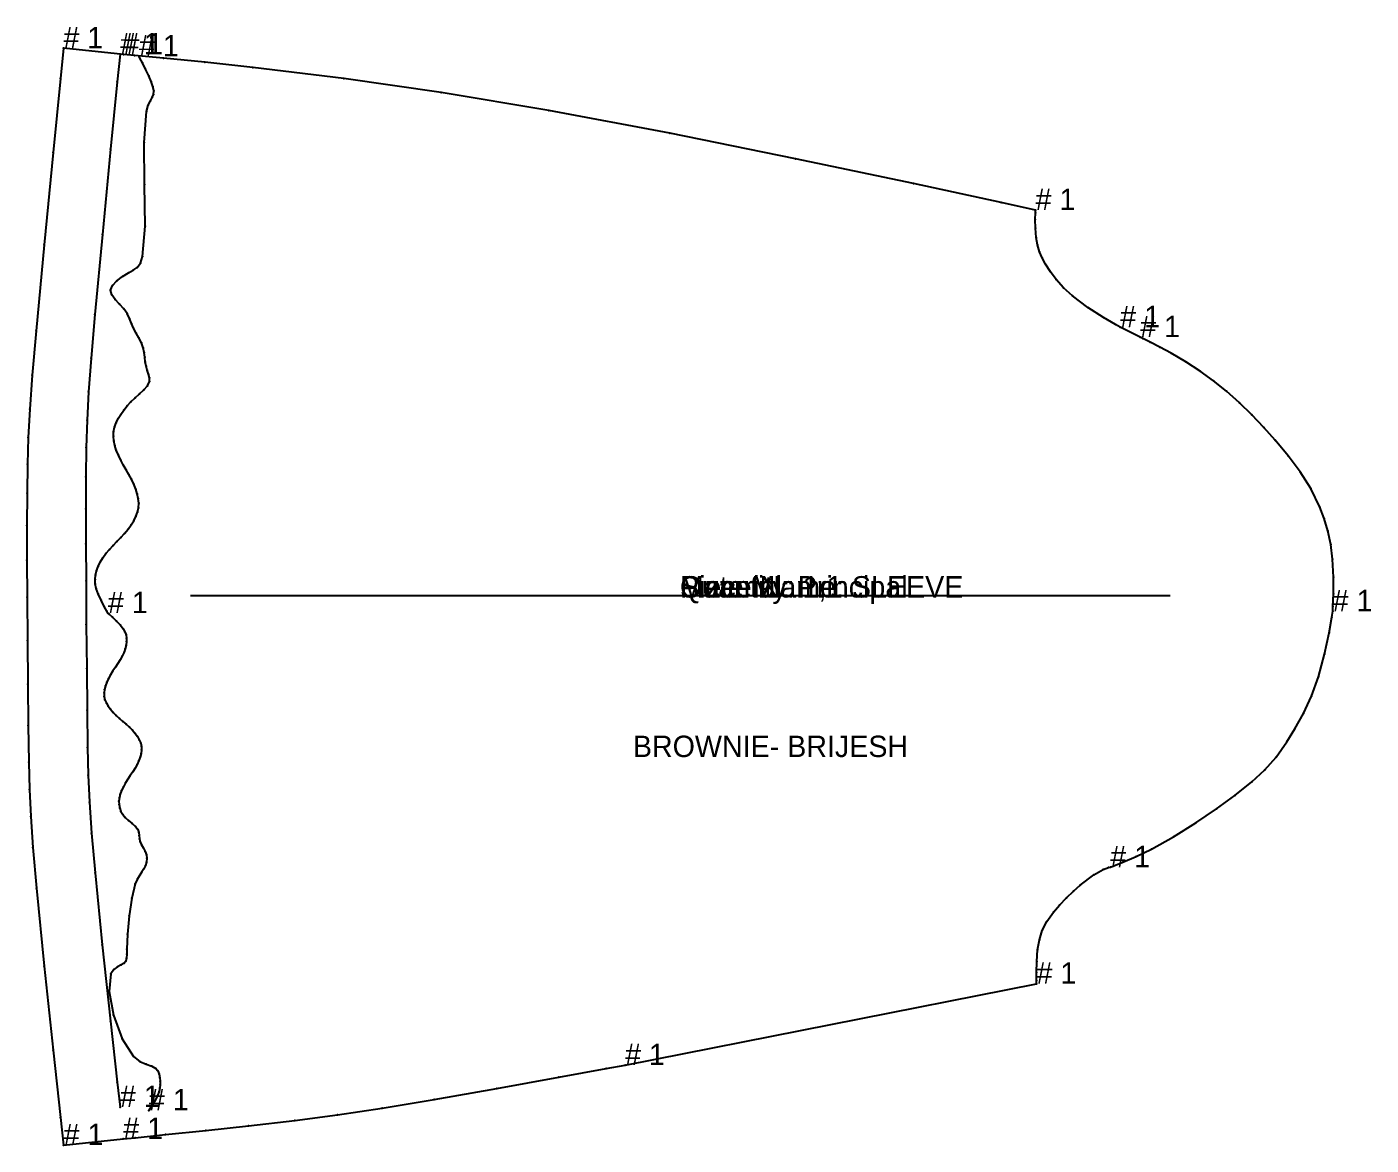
# Model space of a CAD drawing. Extents: x 50 to 2703, y 47 to 2546.
# Drawn here: x 872 to 1500, y 2024 to 2546 of the extents above; entities that cross this region are included whole.
import ezdxf

# ---------------------------------------------------------------- set-up
doc = ezdxf.new("R2010")
doc.units = 0

# ---------------------------------------------------------------- blocks, each defined once
blk = doc.blocks.new('SLEEVE')
at = {"layer": '1'}
blk.add_lwpolyline([(1481.742, 2273.113), (1481.861, 2275.368), (1482.054, 2281.158), (1482.068, 2289.02), (1481.655, 2297.494), (1480.802, 2304.317), (1479.501, 2310.59), (1477.805, 2316.387), (1475.765, 2321.787), (1471.567, 2330.369), (1466.616, 2338.253), (1461.024, 2345.696), (1454.902, 2352.955), (1449.566, 2358.902), (1443.982, 2364.777), (1438.184, 2370.461), (1432.207, 2375.832), (1426.135, 2380.748), (1419.841, 2385.312), (1413.244, 2389.595), (1406.265, 2393.668), (1401.107, 2396.444), (1396.476, 2398.826), (1393.136, 2400.491), (1391.853, 2401.118), (1382.541, 2405.755), (1380.293, 2406.998), (1374.685, 2410.293), (1367.416, 2414.988), (1360.188, 2420.433), (1356.09, 2424.222), (1352.697, 2427.985), (1349.92, 2431.653), (1347.673, 2435.156), (1346.065, 2438.101), (1344.796, 2441.046), (1343.862, 2444.175), (1343.256, 2447.671), (1342.94, 2451.996), (1342.882, 2456.141), (1342.946, 2459.253), (1342.997, 2460.48), (1326.98, 2463.993), (1286.062, 2472.836), (1230.944, 2484.463), (1172.328, 2496.328), (1115.721, 2506.93), (1065.541, 2515.326), (1020.071, 2521.922), (977.595, 2527.12), (955.172, 2529.511), (935.83, 2531.428), (922.255, 2532.701), (917.133, 2533.163), (889.124, 2536.044), (887.724, 2521.937), (884.329, 2487.428), (880.152, 2444.234), (876.4, 2404.072), (874.61, 2383.357), (873.439, 2367.478), (872.735, 2354.327), (872.349, 2341.796), (872.147, 2328.186), (872.076, 2313.218), (872.1, 2297.015), (872.186, 2279.699), (872.321, 2259.4), (872.494, 2239.016), (872.712, 2219.691), (872.978, 2202.571), (873.29, 2189.8), (873.849, 2177.28), (874.864, 2162.702), (876.539, 2143.759), (880.186, 2107.38), (884.351, 2068.084), (887.774, 2036.621), (889.195, 2023.744), (917.075, 2026.612), (922.621, 2027.179), (936.732, 2028.639), (955.617, 2030.627), (975.483, 2032.78), (997.136, 2035.284), (1017.13, 2037.893), (1038, 2041.009), (1062.28, 2045.033), (1091.534, 2050.183), (1120.449, 2055.423), (1142.548, 2059.492), (1151.354, 2061.129), (1343.445, 2099.117), (1343.413, 2100.593), (1343.404, 2104.371), (1343.553, 2109.473), (1343.992, 2114.925), (1344.784, 2119.575), (1346.138, 2123.92), (1348.26, 2128.184), (1351.354, 2132.593), (1354.192, 2135.883), (1357.382, 2139.182), (1360.687, 2142.316), (1363.869, 2145.108), (1370.238, 2149.944), (1374.61, 2152.46), (1377.127, 2153.414), (1377.934, 2153.564), (1379.517, 2154.151), (1383.762, 2155.834), (1389.91, 2158.501), (1397.204, 2162.037), (1407.474, 2167.782), (1417.788, 2174.258), (1427.511, 2180.881), (1436.013, 2187.069), (1443.963, 2193.354), (1450.116, 2199.053), (1455.29, 2205.017), (1460.306, 2212.099), (1464.133, 2218.225), (1468.041, 2225.328), (1471.777, 2233.392), (1475.088, 2242.4), (1477.99, 2253.049), (1480.07, 2262.957), (1481.323, 2270.264), (1481.742, 2273.113)], dxfattribs=at)
at = {"layer": '2'}
for p in [(889.124, 2536.044), (915.574, 2533.245), (917.133, 2533.163), (924.432, 2532.279), (1342.997, 2460.48), (1382.541, 2405.755), (1391.853, 2401.118), (909.913, 2272.209), (909.913, 2272.209), (1481.742, 2273.113), (1377.934, 2153.564), (1343.445, 2099.117), (1151.354, 2061.129), (915.56, 2041.535), (929.054, 2039.951), (889.195, 2023.744), (917.075, 2026.612)]:
    blk.add_point(p, dxfattribs=at)
at = {"layer": '3'}
for p in [(922.255, 2532.701), (924.882, 2531.425), (926.01, 2529.244), (935.83, 2531.428), (955.172, 2529.511), (927.485, 2526.31), (928.974, 2523.196), (977.595, 2527.12), (887.724, 2521.937), (914.289, 2520.393), (930.124, 2520.536), (930.927, 2518.212), (1020.071, 2521.922), (929.737, 2511.536), (930.639, 2513.088), (931.222, 2514.525), (931.315, 2516.212), (1065.541, 2515.326), (927.847, 2506.441), (928.733, 2509.458), (1115.721, 2506.93), (926.818, 2492.031), (1172.328, 2496.328), (884.329, 2487.428), (911.165, 2488.849), (1230.944, 2484.463), (1286.062, 2472.836), (927.06, 2472.446), (1326.98, 2463.993), (1342.882, 2456.141), (1342.946, 2459.253), (907.304, 2449.133), (927.263, 2452.94), (1342.94, 2451.996), (1343.256, 2447.671), (880.152, 2444.234), (1343.862, 2444.175), (925.044, 2435.698), (926.117, 2438.765), (1344.796, 2441.046), (1346.065, 2438.101), (1347.673, 2435.156), (916.718, 2429.432), (919.462, 2431.094), (921.713, 2432.355), (923.575, 2433.725), (1349.92, 2431.653), (911.16, 2423.015), (912.035, 2425.274), (914.066, 2427.452), (1352.697, 2427.985), (1356.09, 2424.222), (911.729, 2420.863), (913.31, 2418.719), (915.363, 2416.554), (1360.188, 2420.433), (903.806, 2411.765), (917.349, 2414.341), (918.825, 2412.114), (1367.416, 2414.988), (1374.685, 2410.293), (876.4, 2404.072), (919.934, 2409.84), (920.886, 2407.546), (921.891, 2405.258), (1380.293, 2406.998), (923.095, 2402.994), (924.377, 2400.741), (925.551, 2398.475), (1393.136, 2400.491), (1396.476, 2398.826), (902.048, 2391.37), (926.433, 2396.175), (926.885, 2393.995), (927.117, 2391.801), (1401.107, 2396.444), (1406.265, 2393.668), (927.323, 2389.626), (927.696, 2387.505), (928.278, 2385.644), (1413.244, 2389.595), (1419.841, 2385.312), (874.61, 2383.357), (928.901, 2383.846), (929.248, 2380.401), (929.31, 2382.102), (1426.135, 2380.748), (900.892, 2375.545), (922.592, 2372.731), (924.699, 2374.609), (926.717, 2376.508), (928.337, 2378.435), (1432.207, 2375.832), (873.439, 2367.478), (917.344, 2367.051), (918.908, 2368.976), (920.65, 2370.86), (1438.184, 2370.461), (900.195, 2362.3), (913.771, 2361.14), (914.765, 2363.135), (915.936, 2365.06), (1443.982, 2364.777), (872.735, 2354.327), (912.448, 2354.826), (912.561, 2356.976), (913.016, 2359.084), (1449.566, 2358.902), (899.812, 2349.642), (912.651, 2352.653), (913.125, 2350.473), (913.823, 2348.306), (1454.902, 2352.955), (872.349, 2341.796), (914.776, 2346.004), (915.885, 2343.728), (917.099, 2341.471), (1461.024, 2345.696), (899.618, 2335.918), (918.366, 2339.223), (919.634, 2336.975), (920.849, 2334.718), (1466.616, 2338.253), (921.958, 2332.443), (922.908, 2330.14), (1471.567, 2330.369), (872.147, 2328.186), (923.601, 2327.973), (924.07, 2325.793), (924.273, 2323.619), (899.557, 2320.886), (922.998, 2317.311), (923.736, 2319.365), (924.171, 2321.471), (1475.765, 2321.787), (1477.805, 2316.387), (872.076, 2313.218), (919.305, 2311.388), (920.795, 2313.387), (922.003, 2315.315), (1479.501, 2310.59), (899.592, 2304.646), (912.344, 2303.868), (914.139, 2305.716), (915.93, 2307.571), (917.668, 2309.456), (1480.802, 2304.317), (907.484, 2298.045), (908.96, 2300.067), (910.599, 2301.996), (1481.655, 2297.494), (872.1, 2297.015), (904.593, 2291.979), (905.332, 2294.03), (906.303, 2296.068), (899.684, 2287.296), (903.901, 2287.995), (904.014, 2285.981), (904.108, 2289.961), (1482.068, 2289.02), (872.186, 2279.699), (904.489, 2283.79), (905.37, 2281.292), (906.745, 2278.241), (1482.054, 2281.158), (908.233, 2275.3), (909.425, 2273.084), (1481.861, 2275.368), (899.82, 2266.895), (910.513, 2271.678), (911.996, 2270.323), (913.886, 2268.5), (915.707, 2266.566), (1481.323, 2270.264), (872.321, 2259.4), (916.971, 2264.951), (917.84, 2263.46), (918.369, 2262.012), (918.616, 2260.528), (1480.07, 2262.957), (917.445, 2253.927), (918.031, 2255.607), (918.43, 2257.294), (918.629, 2258.948), (913.391, 2246.93), (914.529, 2248.648), (915.62, 2250.375), (916.61, 2252.13), (1477.99, 2253.049), (899.988, 2246.374), (910.187, 2241.718), (911.175, 2243.473), (912.258, 2245.209), (1475.088, 2242.4), (872.494, 2239.016), (908.092, 2234.965), (908.29, 2236.62), (908.718, 2238.283), (909.335, 2239.934), (908.165, 2233.333), (908.535, 2231.742), (909.172, 2230.201), (910.033, 2228.716), (1471.777, 2233.392), (900.195, 2226.873), (911.074, 2227.294), (912.378, 2225.809), (913.806, 2224.388), (915.316, 2223.01), (1468.041, 2225.328), (872.712, 2219.691), (916.868, 2221.652), (918.42, 2220.295), (919.931, 2218.916), (921.358, 2217.495), (922.662, 2216.01), (1464.133, 2218.225), (900.449, 2209.533), (923.703, 2214.589), (924.564, 2213.104), (925.201, 2211.563), (925.571, 2209.971), (1460.306, 2212.099), (924.401, 2203.371), (925.019, 2205.021), (925.447, 2206.683), (925.644, 2208.339), (1455.29, 2205.017), (872.978, 2202.571), (900.746, 2196.61), (921.476, 2198.101), (922.558, 2199.836), (923.548, 2201.59), (1450.116, 2199.053), (917.136, 2191.157), (918.126, 2192.911), (919.213, 2194.647), (920.346, 2196.374), (1443.963, 2193.354), (873.29, 2189.8), (915.076, 2184.416), (915.274, 2186.073), (915.688, 2187.731), (916.291, 2189.377), (1436.013, 2187.069), (901.287, 2183.988), (915.12, 2182.777), (915.431, 2181.171), (916.016, 2179.617), (916.881, 2178.133), (1427.511, 2180.881), (873.849, 2177.28), (918.03, 2176.738), (919.582, 2175.315), (921.233, 2173.95), (922.73, 2172.568), (1417.788, 2174.258), (902.273, 2169.471), (923.823, 2171.096), (924.306, 2169.742), (924.525, 2168.315), (924.686, 2166.862), (924.993, 2165.426), (1407.474, 2167.782), (874.864, 2162.702), (925.643, 2163.934), (926.488, 2162.464), (927.312, 2160.965), (927.902, 2159.387), (1397.204, 2162.037), (926.732, 2152.787), (927.43, 2154.31), (927.909, 2155.979), (928.092, 2157.702), (1377.127, 2153.414), (1379.517, 2154.151), (1383.762, 2155.834), (1389.91, 2158.501), (903.909, 2150.866), (923.695, 2148.111), (924.759, 2149.86), (925.796, 2151.323), (1370.238, 2149.944), (1374.61, 2152.46), (876.539, 2143.759), (922.676, 2145.79), (1360.687, 2142.316), (1363.869, 2145.108), (921.008, 2139.15), (1354.192, 2135.883), (1357.382, 2139.182), (919.793, 2130.812), (1348.26, 2128.184), (1351.354, 2132.593), (919.035, 2122.341), (1346.138, 2123.92), (907.29, 2117.333), (918.738, 2115.3), (1344.784, 2119.575), (918.318, 2109.694), (918.647, 2111.064), (918.729, 2112.902), (1343.553, 2109.473), (1343.992, 2114.925), (880.186, 2107.38), (911.221, 2103.714), (912.616, 2105.775), (914.381, 2107.04), (916.152, 2107.889), (917.568, 2108.7), (1343.404, 2104.371), (1343.413, 2100.593), (910.467, 2095.544), (912.518, 2084.468), (911.122, 2081.578), (916.566, 2073.389), (884.351, 2068.084), (921.803, 2065.211), (924.855, 2062.824), (927.781, 2061.522), (930.341, 2060.66), (932.295, 2059.593), (1142.548, 2059.492), (914.26, 2053.135), (933.233, 2058.379), (933.814, 2056.864), (934.131, 2055.203), (934.279, 2053.548), (1120.449, 2055.423), (933.109, 2046.948), (933.824, 2048.799), (934.2, 2050.429), (934.323, 2051.969), (1091.534, 2050.183), (929.499, 2040.631), (930.579, 2042.349), (931.91, 2044.616), (1038, 2041.009), (1062.28, 2045.033), (887.774, 2036.621), (997.136, 2035.284), (1017.13, 2037.893), (922.621, 2027.179), (936.732, 2028.639), (955.617, 2030.627), (975.483, 2032.78)]:
    blk.add_point(p, dxfattribs=at)
at = {"layer": '4'}
for p in [(1382.541, 2405.755, 4.775), (1391.853, 2401.118, 4.775), (1481.742, 2273.113, 3), (1377.934, 2153.564, 4.775)]:
    blk.add_point(p, dxfattribs=at)
at = {"layer": '7'}
blk.add_line((948.413, 2280.5), (1405.801, 2280.5), dxfattribs=at)
at = {"layer": '8'}
for points in [[(915.574, 2533.245), (914.289, 2520.393), (911.165, 2488.849), (907.304, 2449.133), (903.806, 2411.765), (902.048, 2391.37), (900.892, 2375.545), (900.195, 2362.3), (899.812, 2349.642), (899.618, 2335.918), (899.557, 2320.886), (899.592, 2304.646), (899.684, 2287.296), (899.82, 2266.895), (899.988, 2246.374), (900.195, 2226.873), (900.449, 2209.533), (900.746, 2196.61), (901.287, 2183.988), (902.273, 2169.471), (903.909, 2150.866), (907.29, 2117.333), (911.122, 2081.578), (914.26, 2053.135), (915.56, 2041.535)], [(909.913, 2272.209), (909.425, 2273.084), (908.233, 2275.3), (906.745, 2278.241), (905.37, 2281.292), (904.489, 2283.79), (904.014, 2285.981), (903.901, 2287.995), (904.108, 2289.961), (904.593, 2291.979), (905.332, 2294.03), (906.303, 2296.068), (907.484, 2298.045), (908.96, 2300.067), (910.599, 2301.996), (912.344, 2303.868), (914.139, 2305.716), (915.93, 2307.571), (917.668, 2309.456), (919.305, 2311.388), (920.795, 2313.387), (922.003, 2315.315), (922.998, 2317.311), (923.736, 2319.365), (924.171, 2321.471), (924.273, 2323.619), (924.07, 2325.793), (923.601, 2327.973), (922.908, 2330.14), (921.958, 2332.443), (920.849, 2334.718), (919.634, 2336.975), (918.366, 2339.223), (917.099, 2341.471), (915.885, 2343.728), (914.776, 2346.004), (913.823, 2348.306), (913.125, 2350.473), (912.651, 2352.653), (912.448, 2354.826), (912.561, 2356.976), (913.016, 2359.084), (913.771, 2361.14), (914.765, 2363.135), (915.936, 2365.06), (917.344, 2367.051), (918.908, 2368.976), (920.65, 2370.86), (922.592, 2372.731), (924.699, 2374.609), (926.717, 2376.508), (928.337, 2378.435), (929.248, 2380.401), (929.31, 2382.102), (928.901, 2383.846), (928.278, 2385.644), (927.696, 2387.505), (927.323, 2389.626), (927.117, 2391.801), (926.885, 2393.995), (926.433, 2396.175), (925.551, 2398.475), (924.377, 2400.741), (923.095, 2402.994), (921.891, 2405.258), (920.886, 2407.546), (919.934, 2409.84), (918.825, 2412.114), (917.349, 2414.341), (915.363, 2416.554), (913.31, 2418.719), (911.729, 2420.863), (911.16, 2423.015), (912.035, 2425.274), (914.066, 2427.452), (916.718, 2429.432), (919.462, 2431.094), (921.713, 2432.355), (923.575, 2433.725), (925.044, 2435.698), (926.117, 2438.765), (927.263, 2452.94), (927.06, 2472.446), (926.818, 2492.031), (927.847, 2506.441), (928.733, 2509.458), (929.737, 2511.536), (930.639, 2513.088), (931.222, 2514.525), (931.315, 2516.212), (930.927, 2518.212), (930.124, 2520.536), (928.974, 2523.196), (927.485, 2526.31), (926.01, 2529.244), (924.882, 2531.425), (924.432, 2532.279)], [(909.913, 2272.209), (910.513, 2271.678), (911.996, 2270.323), (913.886, 2268.5), (915.707, 2266.566), (916.971, 2264.951), (917.84, 2263.46), (918.369, 2262.012), (918.616, 2260.528), (918.629, 2258.948), (918.43, 2257.294), (918.031, 2255.607), (917.445, 2253.927), (916.61, 2252.13), (915.62, 2250.375), (914.529, 2248.648), (913.391, 2246.93), (912.258, 2245.209), (911.175, 2243.473), (910.187, 2241.718), (909.335, 2239.934), (908.718, 2238.283), (908.29, 2236.62), (908.092, 2234.965), (908.165, 2233.333), (908.535, 2231.742), (909.172, 2230.201), (910.033, 2228.716), (911.074, 2227.294), (912.378, 2225.809), (913.806, 2224.388), (915.316, 2223.01), (916.868, 2221.652), (918.42, 2220.295), (919.931, 2218.916), (921.358, 2217.495), (922.662, 2216.01), (923.703, 2214.589), (924.564, 2213.104), (925.201, 2211.563), (925.571, 2209.971), (925.644, 2208.339), (925.447, 2206.683), (925.019, 2205.021), (924.401, 2203.371), (923.548, 2201.59), (922.558, 2199.836), (921.476, 2198.101), (920.346, 2196.374), (919.213, 2194.647), (918.126, 2192.911), (917.136, 2191.157), (916.291, 2189.377), (915.688, 2187.731), (915.274, 2186.073), (915.076, 2184.416), (915.12, 2182.777), (915.431, 2181.171), (916.016, 2179.617), (916.881, 2178.133), (918.03, 2176.738), (919.582, 2175.315), (921.233, 2173.95), (922.73, 2172.568), (923.823, 2171.096), (924.306, 2169.742), (924.525, 2168.315), (924.686, 2166.862), (924.993, 2165.426), (925.643, 2163.934), (926.488, 2162.464), (927.312, 2160.965), (927.902, 2159.387), (928.092, 2157.702), (927.909, 2155.979), (927.43, 2154.31), (926.732, 2152.787), (925.796, 2151.323), (924.759, 2149.86), (923.695, 2148.111), (922.676, 2145.79), (921.008, 2139.15), (919.793, 2130.812), (919.035, 2122.341), (918.738, 2115.3), (918.729, 2112.902), (918.647, 2111.064), (918.318, 2109.694), (917.568, 2108.7), (916.152, 2107.889), (914.381, 2107.04), (912.616, 2105.775), (911.221, 2103.714), (910.467, 2095.544), (912.518, 2084.468), (916.566, 2073.389), (921.803, 2065.211), (924.855, 2062.824), (927.781, 2061.522), (930.341, 2060.66), (932.295, 2059.593), (933.233, 2058.379), (933.814, 2056.864), (934.131, 2055.203), (934.279, 2053.548), (934.323, 2051.969), (934.2, 2050.429), (933.824, 2048.799), (933.109, 2046.948), (931.91, 2044.616), (930.579, 2042.349), (929.499, 2040.631), (929.054, 2039.951)]]:
    blk.add_lwpolyline(points, dxfattribs=at)
at = {"layer": '1'}
for s in ['Size: M', 'Quantity: 1,1', 'Piece Name: SLEEVE', 'Material: Principal']:
    blk.add_text(s, height=10, dxfattribs=at).set_placement((1177, 2279.5))
at = {"layer": '15'}
blk.add_text('BROWNIE- BRIJESH', height=10, dxfattribs=at).set_placement((1155, 2205))
at = {"layer": '2'}
for p in [(889.124, 2536.044), (915.574, 2533.245), (917.133, 2533.163), (924.432, 2532.279), (1342.997, 2460.48), (1382.541, 2405.755), (1391.853, 2401.118), (909.913, 2272.209), (909.913, 2272.209), (1481.742, 2273.113), (1377.934, 2153.564), (1343.445, 2099.117), (1151.354, 2061.129), (915.56, 2041.535), (929.054, 2039.951), (889.195, 2023.744), (917.075, 2026.612)]:
    blk.add_text('# 1', height=10, dxfattribs=at).set_placement(p)
at = {"layer": '4'}
for p in [(1382.541, 2405.755), (1391.853, 2401.118), (1481.742, 2273.113), (1377.934, 2153.564)]:
    blk.add_text('# 1', height=10, dxfattribs=at).set_placement(p)
at = {"layer": '8'}
for p in [(915.574, 2533.245), (924.432, 2532.279), (909.913, 2272.209), (909.913, 2272.209), (915.56, 2041.535), (929.054, 2039.951)]:
    blk.add_text('# 1', height=10, dxfattribs=at).set_placement(p)

msp = doc.modelspace()

# ---------------------------------------------------------------- block references
at = {"layer": '1'}
msp.add_blockref('SLEEVE', (0, 0), dxfattribs=at)

doc.saveas('drawing.dxf')
